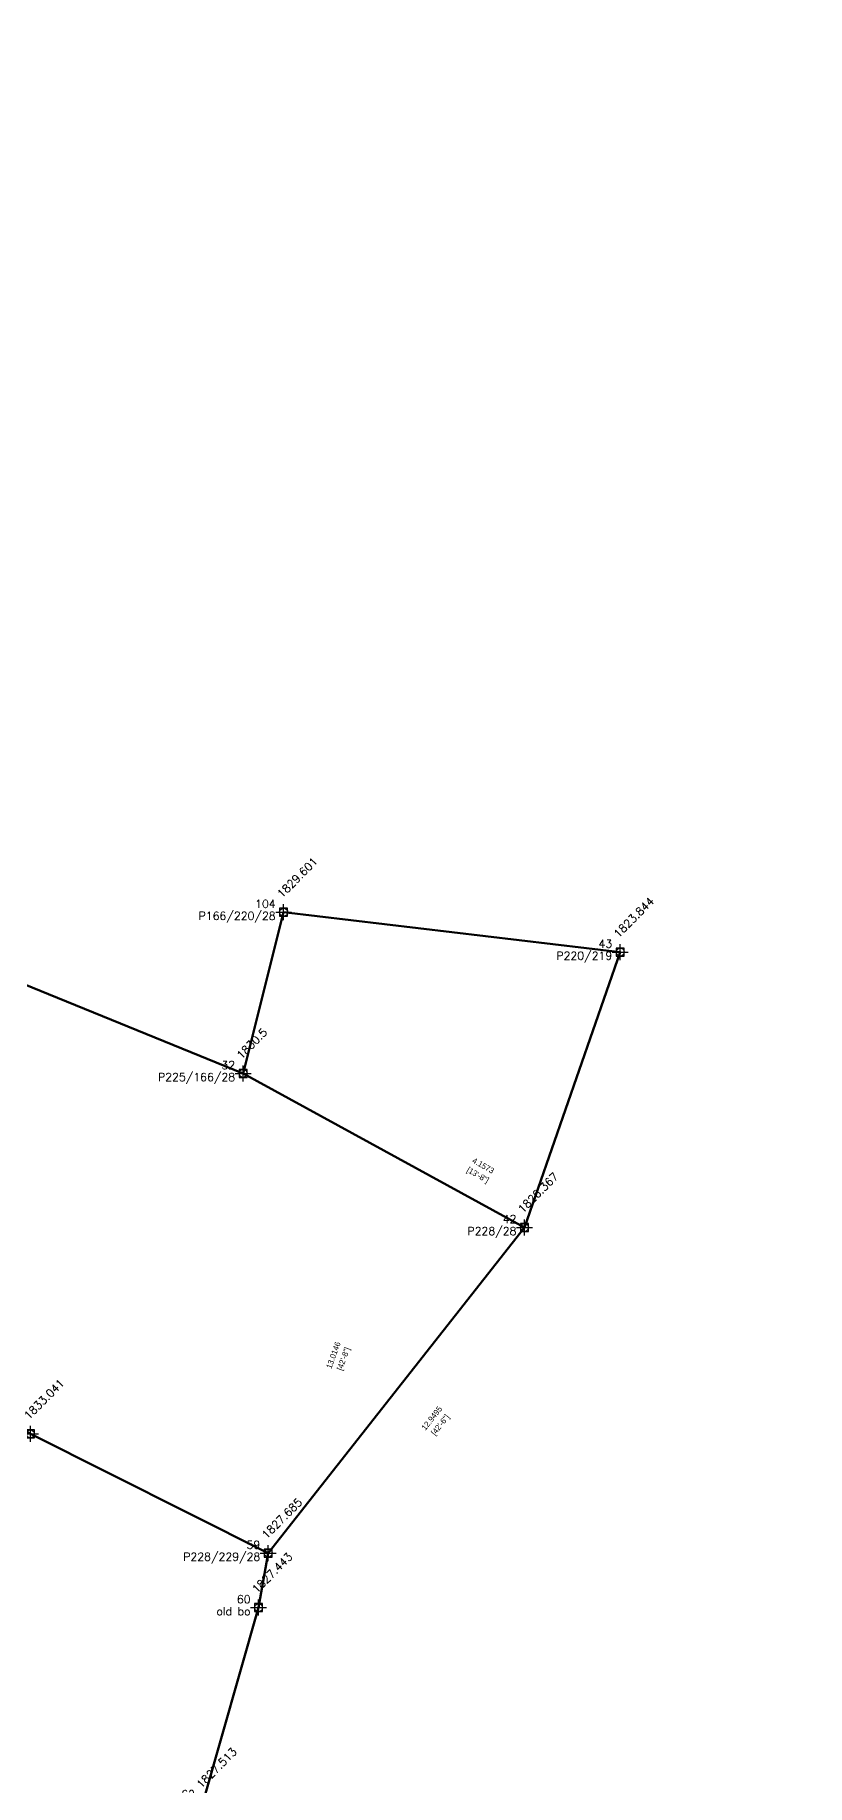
# Model space of a CAD drawing. Header units: metres. Extents: x 351916 to 352397, y 3070667 to 3071249.
# Drawn here: x 352166.3 to 352190.5, y 3070863.2 to 3070917.9 of the extents above; entities that cross this region are included whole.
import ezdxf
from ezdxf.enums import TextEntityAlignment as Align

# ---------------------------------------------------------------- set-up
doc = ezdxf.new("R2010")
doc.units = ezdxf.units.M
doc.header["$MEASUREMENT"] = 0
doc.header["$PDMODE"] = 98
doc.header["$PDSIZE"] = 0.25
doc.layers.add('Boundary', color=6, linetype='Continuous', lineweight=60)
doc.layers.add('Void', color=2, linetype='Continuous', lineweight=50)
for name, color, linetype in [('HC', 7, 'Continuous'), ('old bo', 7, 'Continuous'), ('P166_220_28', 7, 'Continuous'), ('P220_219', 7, 'Continuous'), ('P225_166_28', 7, 'Continuous'), ('P228_229_28', 7, 'Continuous'), ('P228_28', 7, 'Continuous'), ('P229', 7, 'Continuous'), ('Points', 7, 'Continuous'), ('Points-ELV', 6, 'Continuous'), ('Points-NUM', 4, 'Continuous'), ('Points-TXT', 3, 'Continuous')]:
    doc.layers.add(name, color=color, linetype=linetype)
doc.styles.add('romans', font='romans.shx')
doc.dimstyles.get("Standard").update_dxf_attribs({"dimtxt": 0.18, "dimasz": 0.18, "dimexe": 0.18, "dimexo": 0.0625, "dimgap": 0.09, "dimtad": 0, "dimtoh": 1, "dimdec": 4, "dimzin": 0, "dimdsep": 46, "dimtxsty": 'Standard', "dimcen": 0.09, "dimse1": 1, "dimse2": 1, "dimsd1": 1, "dimsd2": 1, "dimadec": 0, "dimazin": 0, "dimtfac": 1, "dimtdec": 4, "dimtofl": 0, "dimtmove": 0, "dimatfit": 3, "dimfxl": 1, "dimtolj": 1, "dimtzin": 0, "dimarcsym": 0})
picture_1 = doc.add_image_def('image1.jpg', size_in_pixel=(3507, 4960))

# ---------------------------------------------------------------- blocks, each defined once
blk = doc.blocks.new('POINTS')
at = {"layer": 'Points'}
blk.add_line((0, 0), (0, 0), dxfattribs=at)
blk.add_point((0, 0), dxfattribs=at)
at = {"layer": 'Points-ELV', "style": 'romans'}
blk.add_attdef('ELEV', text='', height=1, rotation=45, dxfattribs=at).set_placement((0, 0), align=Align.BOTTOM_LEFT)
at = {"layer": 'Points-NUM', "style": 'romans'}
blk.add_attdef('PTNUM', text='', height=1, dxfattribs=at).set_placement((0, 0), align=Align.BOTTOM_RIGHT)
at = {"layer": 'Points-TXT', "style": 'romans'}
blk.add_attdef('DESC', text='', height=1, dxfattribs=at).set_placement((0, 0), align=Align.BOTTOM_RIGHT)
blk = doc.blocks.new('*D12')
at = {"layer": 'Defpoints', "color": 0, "transparency": 16777216}
for p in [(352181.623, 3070880.602), (352182.873, 3070879.618), (352173.613, 3070870.427)]:
    blk.add_point(p, dxfattribs=at)
at = {"color": 0, "transparency": 16777216, "char_height": 0.18, "attachment_point": 5, "rotation": 51.7893}
for s, insert in [('\\A1;12.9495', (352178.726, 3070874.642)), ('\\A1;[42\'-6"]', (352179.009, 3070874.419))]:
    blk.add_mtext(s, dxfattribs=dict(at, insert=insert))
blk = doc.blocks.new('*D13')
at = {"layer": 'Defpoints', "color": 0, "transparency": 16777216}
for p in [(352178.021, 3070882.672), (352178.021, 3070882.672), (352173.613, 3070870.427)]:
    blk.add_point(p, dxfattribs=at)
at = {"color": 0, "transparency": 16777216, "char_height": 0.18, "attachment_point": 5, "rotation": 70.2012}
for s, insert in [('\\A1;13.0146', (352175.648, 3070876.611)), ('\\A1;[42\'-8"]', (352175.986, 3070876.489))]:
    blk.add_mtext(s, dxfattribs=dict(at, insert=insert))
blk = doc.blocks.new('*D14')
at = {"layer": 'Defpoints', "color": 0, "transparency": 16777216}
for p in [(352178.437, 3070883.403), (352178.021, 3070882.672), (352181.635, 3070880.618)]:
    blk.add_point(p, dxfattribs=at)
at = {"color": 0, "transparency": 16777216, "char_height": 0.18, "attachment_point": 5, "rotation": 330.3847}
for s, insert in [('\\A1;[13\'-8"]', (352180.155, 3070882.22)), ('\\A1;4.1573', (352180.333, 3070882.533))]:
    blk.add_mtext(s, dxfattribs=dict(at, insert=insert))

msp = doc.modelspace()

# ---------------------------------------------------------------- linework, layer by layer
at = {"layer": 'Boundary'}
msp.add_lwpolyline([(352151.356, 3070913.542), (352142.486, 3070885.683), (352152.054, 3070881.16), (352166.174, 3070874.151), (352173.613, 3070870.427), (352173.613, 3070870.427), (352181.623, 3070880.602), (352172.824, 3070885.413), (352158.211, 3070891.359)], close=True, dxfattribs=at)
at = {"layer": 'Void'}
for points in [[(352172.824, 3070885.413), (352181.623, 3070880.602), (352184.618, 3070889.205), (352174.093, 3070890.451), (352172.824, 3070885.413)], [(352166.44, 3070856.101), (352171.569, 3070862.628), (352173.308, 3070868.723), (352173.613, 3070870.427)]]:
    msp.add_lwpolyline(points, dxfattribs=at)

# ---------------------------------------------------------------- block references
at = {"layer": 'HC', "linetype": 'Continuous'}
ref = msp.add_blockref('POINTS', (352166.174, 3070874.151, 1833.041), dxfattribs=at)
ref.add_attrib('PTNUM', '93', dxfattribs={"layer": 'Points-NUM', "height": 0.25, "style": 'romans'}).set_placement((352165.924, 3070874.2135, 1833.041), align=Align.BOTTOM_RIGHT)
ref.add_attrib('DESC', 'HC', dxfattribs={"layer": 'Points-TXT', "height": 0.25, "style": 'romans'}).set_placement((352165.924, 3070873.8385, 1833.041), align=Align.BOTTOM_RIGHT)
ref.add_attrib('ELEV', '1833.041', dxfattribs={"layer": 'Points-ELV', "height": 0.25, "rotation": 45, "style": 'romans'}).set_placement((352166.174, 3070874.526, 1833.041), align=Align.BOTTOM_LEFT)
at = {"layer": 'old bo', "linetype": 'Continuous'}
ref = msp.add_blockref('POINTS', (352173.308, 3070868.723, 1827.443), dxfattribs=at)
ref.add_attrib('PTNUM', '60', dxfattribs={"layer": 'Points-NUM', "height": 0.25, "style": 'romans'}).set_placement((352173.058, 3070868.7855, 1827.443), align=Align.BOTTOM_RIGHT)
ref.add_attrib('DESC', 'old bo', dxfattribs={"layer": 'Points-TXT', "height": 0.25, "style": 'romans'}).set_placement((352173.058, 3070868.4105, 1827.443), align=Align.BOTTOM_RIGHT)
ref.add_attrib('ELEV', '1827.443', dxfattribs={"layer": 'Points-ELV', "height": 0.25, "rotation": 45, "style": 'romans'}).set_placement((352173.308, 3070869.098, 1827.443), align=Align.BOTTOM_LEFT)
at = {"layer": 'P166_220_28', "linetype": 'Continuous'}
ref = msp.add_blockref('POINTS', (352174.093, 3070890.451, 1829.601), dxfattribs=at)
ref.add_attrib('PTNUM', '104', dxfattribs={"layer": 'Points-NUM', "height": 0.25, "style": 'romans'}).set_placement((352173.843, 3070890.5135, 1829.601), align=Align.BOTTOM_RIGHT)
ref.add_attrib('DESC', 'P166/220/28', dxfattribs={"layer": 'Points-TXT', "height": 0.25, "style": 'romans'}).set_placement((352173.843, 3070890.1385, 1829.601), align=Align.BOTTOM_RIGHT)
ref.add_attrib('ELEV', '1829.601', dxfattribs={"layer": 'Points-ELV', "height": 0.25, "rotation": 45, "style": 'romans'}).set_placement((352174.093, 3070890.826, 1829.601), align=Align.BOTTOM_LEFT)
at = {"layer": 'P220_219', "linetype": 'Continuous'}
ref = msp.add_blockref('POINTS', (352184.618, 3070889.205, 1823.844), dxfattribs=at)
ref.add_attrib('PTNUM', '43', dxfattribs={"layer": 'Points-NUM', "height": 0.25, "style": 'romans'}).set_placement((352184.368, 3070889.2675, 1823.844), align=Align.BOTTOM_RIGHT)
ref.add_attrib('DESC', 'P220/219', dxfattribs={"layer": 'Points-TXT', "height": 0.25, "style": 'romans'}).set_placement((352184.368, 3070888.8925, 1823.844), align=Align.BOTTOM_RIGHT)
ref.add_attrib('ELEV', '1823.844', dxfattribs={"layer": 'Points-ELV', "height": 0.25, "rotation": 45, "style": 'romans'}).set_placement((352184.618, 3070889.58, 1823.844), align=Align.BOTTOM_LEFT)
at = {"layer": 'P225_166_28', "linetype": 'Continuous'}
ref = msp.add_blockref('POINTS', (352172.824, 3070885.413, 1830.5), dxfattribs=at)
ref.add_attrib('PTNUM', '32', dxfattribs={"layer": 'Points-NUM', "height": 0.25, "style": 'romans'}).set_placement((352172.574, 3070885.4755, 1830.5), align=Align.BOTTOM_RIGHT)
ref.add_attrib('DESC', 'P225/166/28', dxfattribs={"layer": 'Points-TXT', "height": 0.25, "style": 'romans'}).set_placement((352172.574, 3070885.1005, 1830.5), align=Align.BOTTOM_RIGHT)
ref.add_attrib('ELEV', '1830.5', dxfattribs={"layer": 'Points-ELV', "height": 0.25, "rotation": 45, "style": 'romans'}).set_placement((352172.824, 3070885.788, 1830.5), align=Align.BOTTOM_LEFT)
at = {"layer": 'P228_229_28', "linetype": 'Continuous'}
ref = msp.add_blockref('POINTS', (352173.613, 3070870.427, 1827.685), dxfattribs=at)
ref.add_attrib('PTNUM', '59', dxfattribs={"layer": 'Points-NUM', "height": 0.25, "style": 'romans'}).set_placement((352173.363, 3070870.4895, 1827.685), align=Align.BOTTOM_RIGHT)
ref.add_attrib('DESC', 'P228/229/28', dxfattribs={"layer": 'Points-TXT', "height": 0.25, "style": 'romans'}).set_placement((352173.363, 3070870.1145, 1827.685), align=Align.BOTTOM_RIGHT)
ref.add_attrib('ELEV', '1827.685', dxfattribs={"layer": 'Points-ELV', "height": 0.25, "rotation": 45, "style": 'romans'}).set_placement((352173.613, 3070870.802, 1827.685), align=Align.BOTTOM_LEFT)
at = {"layer": 'P228_28', "linetype": 'Continuous'}
ref = msp.add_blockref('POINTS', (352181.623, 3070880.602, 1826.367), dxfattribs=at)
ref.add_attrib('PTNUM', '42', dxfattribs={"layer": 'Points-NUM', "height": 0.25, "style": 'romans'}).set_placement((352181.373, 3070880.6645, 1826.367), align=Align.BOTTOM_RIGHT)
ref.add_attrib('DESC', 'P228/28', dxfattribs={"layer": 'Points-TXT', "height": 0.25, "style": 'romans'}).set_placement((352181.373, 3070880.2895, 1826.367), align=Align.BOTTOM_RIGHT)
ref.add_attrib('ELEV', '1826.367', dxfattribs={"layer": 'Points-ELV', "height": 0.25, "rotation": 45, "style": 'romans'}).set_placement((352181.623, 3070880.977, 1826.367), align=Align.BOTTOM_LEFT)
at = {"layer": 'P229', "linetype": 'Continuous'}
ref = msp.add_blockref('POINTS', (352171.569, 3070862.628, 1827.513), dxfattribs=at)
ref.add_attrib('PTNUM', '62', dxfattribs={"layer": 'Points-NUM', "height": 0.25, "style": 'romans'}).set_placement((352171.319, 3070862.6905, 1827.513), align=Align.BOTTOM_RIGHT)
ref.add_attrib('DESC', 'P229', dxfattribs={"layer": 'Points-TXT', "height": 0.25, "style": 'romans'}).set_placement((352171.319, 3070862.3155, 1827.513), align=Align.BOTTOM_RIGHT)
ref.add_attrib('ELEV', '1827.513', dxfattribs={"layer": 'Points-ELV', "height": 0.25, "rotation": 45, "style": 'romans'}).set_placement((352171.569, 3070863.003, 1827.513), align=Align.BOTTOM_LEFT)

# ---------------------------------------------------------------- dimensions: what is measured, and where the dimension line sits
for p1, p2, distance, picture, middle in [((352181.63546, 3070880.61783), (352178.02127, 3070882.67224), -0.84114, '*D14', (352180.24403, 3070882.37629)), ((352173.613, 3070870.427), (352178.02127, 3070882.67224), 0, '*D13', (352175.81714, 3070876.54962)), ((352173.613, 3070870.427), (352181.623, 3070880.602), -1.59036, '*D12', (352178.86761, 3070874.53078))]:
    dim = msp.add_aligned_dim(p1=p1, p2=p2, distance=distance, dimstyle='Standard', override={"dimpost": '\\X'})
    dim.commit()
    dim.dimension.update_dxf_attribs({"geometry": picture, "text_midpoint": middle})

# ---------------------------------------------------------------- pictures from other files: only their frames are drawn
at = {"layer": 'Void'}
image = msp.add_image(picture_1, insert=(351916.05425, 3070764.98514, 1837.23), size_in_units=(356.3112, 503.936), rotation=-15.9673044, dxfattribs=dict(at, fade=50))
image.dxf.flags = 7

doc.saveas('drawing.dxf')
